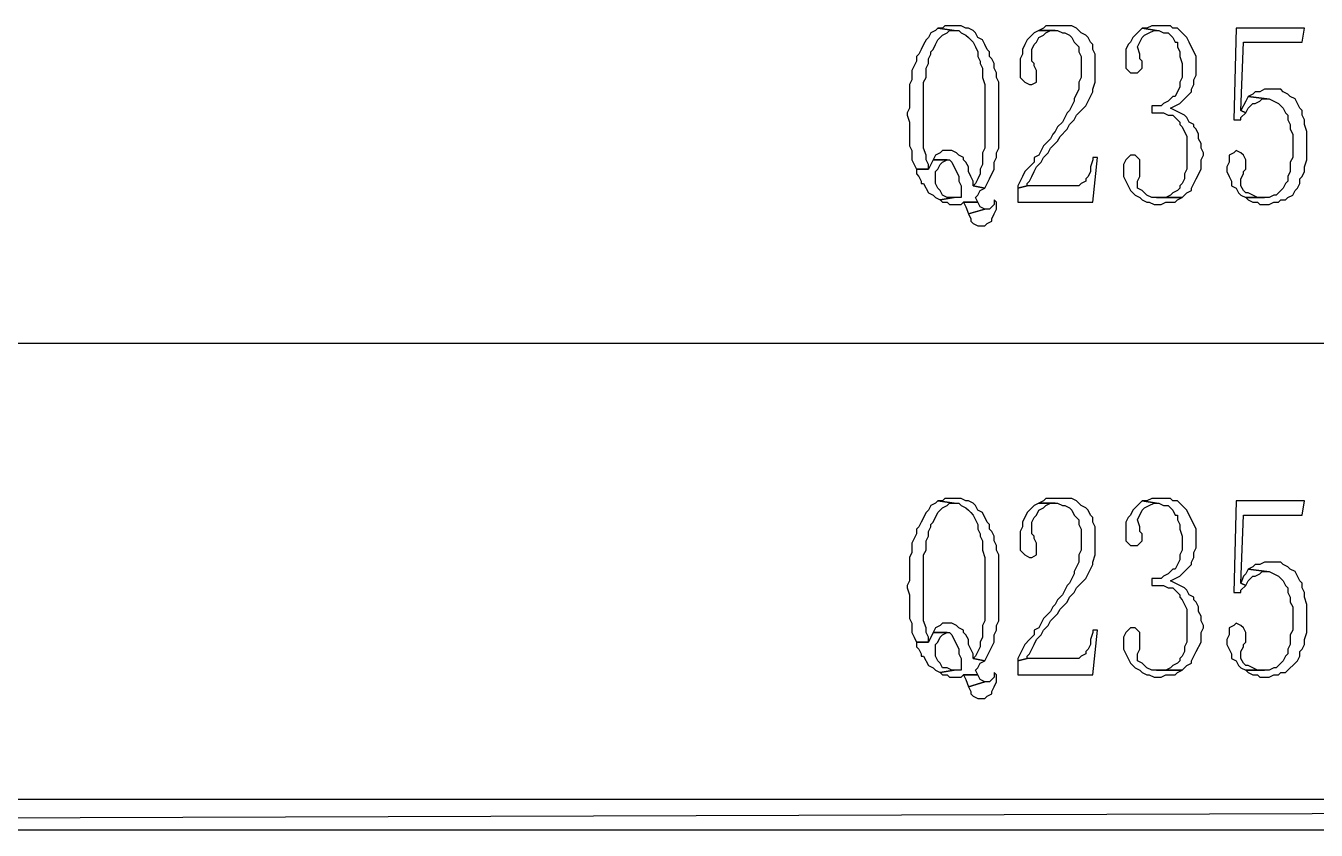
# Model space of a CAD drawing. Extents: x -15.4 to 0.8, y 0.3 to 11.8.
# Drawn here: x -9.4038 to -8.9463, y 6.7819 to 7.0669 of the extents above; entities that cross this region are included whole.
import ezdxf

# ---------------------------------------------------------------- set-up
doc = ezdxf.new("R2010")
doc.units = 0
doc.header["$MEASUREMENT"] = 0
doc.linetypes.add('AUSGEZOGEN', pattern=[0])
doc.layers.get('0').update_dxf_attribs({"linetype": 'AUSGEZOGEN'})

msp = doc.modelspace()

# ---------------------------------------------------------------- linework, layer by layer
for points in [[(-9.08045, 7.06606), (-9.08128, 7.06523), (-9.08128, 7.06523), (-9.08295, 7.0644), (-9.08295, 7.0644), (-9.08378, 7.06273), (-9.08378, 7.06273), (-9.08461, 7.0619), (-9.08461, 7.0619), (-9.08545, 7.06023), (-9.08545, 7.06023), (-9.08628, 7.05856), (-9.08628, 7.05856), (-9.08711, 7.0569), (-9.08711, 7.0569), (-9.08795, 7.05606), (-9.08795, 7.05606), (-9.08795, 7.0544), (-9.08795, 7.0544), (-9.08878, 7.05273), (-9.08878, 7.05273), (-9.08961, 7.05106), (-9.08961, 7.05106), (-9.08961, 7.04773), (-9.08961, 7.04773), (-9.09045, 7.04606), (-9.09045, 7.04606), (-9.09045, 7.03773), (-9.09045, 7.03773), (-9.09128, 7.03606), (-9.09128, 7.03606), (-9.09128, 7.03523), (-9.09128, 7.03523), (-9.09045, 7.03273), (-9.09045, 7.03273), (-9.09045, 7.0244), (-9.09045, 7.0244), (-9.08961, 7.02273), (-9.08961, 7.02273), (-9.08961, 7.0194), (-9.08961, 7.0194), (-9.08878, 7.01773), (-9.08878, 7.01773), (-9.08795, 7.01606), (-9.08795, 7.01606), (-9.08378, 7.01606), (-9.08378, 7.01606), (-9.08378, 7.01773), (-9.08378, 7.01773), (-9.08461, 7.0194), (-9.08461, 7.0194), (-9.08461, 7.02106), (-9.08461, 7.02106), (-9.08545, 7.02356), (-9.08545, 7.02356), (-9.08545, 7.0469), (-9.08545, 7.0469), (-9.08461, 7.04856), (-9.08461, 7.04856), (-9.08461, 7.0519), (-9.08461, 7.0519), (-9.08378, 7.05356), (-9.08378, 7.05356), (-9.08378, 7.05523), (-9.08378, 7.05523), (-9.08295, 7.0569), (-9.08295, 7.0569), (-9.08295, 7.05773), (-9.08295, 7.05773), (-9.08211, 7.05856), (-9.08211, 7.05856), (-9.08128, 7.06023), (-9.08128, 7.06023), (-9.08045, 7.0619), (-9.08045, 7.0619), (-9.07878, 7.06356), (-9.07878, 7.06356), (-9.07711, 7.0644), (-9.07711, 7.0644), (-9.07628, 7.06523), (-9.07628, 7.06523), (-9.07461, 7.06523), (-9.08045, 7.06606)], [(-9.07461, 7.0669), (-9.07795, 7.0669), (-9.07795, 7.0669), (-9.07878, 7.06606), (-9.07878, 7.06606), (-9.08045, 7.06606), (-9.08045, 7.06606), (-9.07461, 7.06523), (-9.07461, 7.06523), (-9.07295, 7.06523), (-9.07295, 7.06523), (-9.07211, 7.0644), (-9.07211, 7.0644), (-9.07045, 7.06356), (-9.07045, 7.06356), (-9.06961, 7.06273), (-9.06961, 7.06273), (-9.06878, 7.0619), (-9.06878, 7.0619), (-9.06795, 7.06106), (-9.06795, 7.06106), (-9.06711, 7.0594), (-9.06711, 7.0594), (-9.06628, 7.05773), (-9.06628, 7.05773), (-9.06628, 7.05606), (-9.06628, 7.05606), (-9.06545, 7.0544), (-9.06545, 7.0544), (-9.06545, 7.05356), (-9.06545, 7.05356), (-9.06461, 7.0519), (-9.06461, 7.0519), (-9.06461, 7.04856), (-9.06461, 7.04856), (-9.06378, 7.04606), (-9.06378, 7.04606), (-9.06378, 7.02356), (-9.06378, 7.02356), (-9.06461, 7.0219), (-9.06461, 7.0219), (-9.06461, 7.01773), (-9.06461, 7.01773), (-9.06545, 7.01606), (-9.06545, 7.01606), (-9.06545, 7.0144), (-9.06545, 7.0144), (-9.06628, 7.01273), (-9.06628, 7.01273), (-9.06711, 7.01106), (-9.06711, 7.01106), (-9.06795, 7.01023), (-9.06795, 7.01023), (-9.06378, 7.0094), (-9.06378, 7.0094), (-9.06295, 7.01106), (-9.06295, 7.01106), (-9.06211, 7.01273), (-9.06211, 7.01273), (-9.06045, 7.01606), (-9.06045, 7.01606), (-9.06045, 7.01856), (-9.06045, 7.01856), (-9.05961, 7.02023), (-9.05961, 7.02023), (-9.05961, 7.0219), (-9.05961, 7.0219), (-9.05878, 7.02356), (-9.05878, 7.02356), (-9.05878, 7.0469), (-9.05878, 7.0469), (-9.05961, 7.04856), (-9.05961, 7.04856), (-9.05961, 7.05023), (-9.05961, 7.05023), (-9.06045, 7.0519), (-9.06045, 7.0519), (-9.06045, 7.05356), (-9.06045, 7.05356), (-9.06128, 7.05523), (-9.06128, 7.05523), (-9.06211, 7.05606), (-9.06211, 7.05606), (-9.06211, 7.05773), (-9.06211, 7.05773), (-9.06295, 7.05856), (-9.06295, 7.05856), (-9.06378, 7.06023), (-9.06378, 7.06023), (-9.06461, 7.0619), (-9.06461, 7.0619), (-9.06628, 7.06273), (-9.06628, 7.06273), (-9.06711, 7.0644), (-9.06711, 7.0644), (-9.06795, 7.06523), (-9.06795, 7.06523), (-9.06961, 7.06606), (-9.06961, 7.06606), (-9.07045, 7.06606), (-9.07045, 7.06606), (-9.07211, 7.0669), (-9.07211, 7.0669), (-9.07295, 7.0669), (-9.07461, 7.0669)], [(-9.03795, 7.0669), (-9.04211, 7.0669), (-9.04211, 7.0669), (-9.04295, 7.06606), (-9.04295, 7.06606), (-9.04461, 7.06523), (-9.04461, 7.06523), (-9.03795, 7.06523), (-9.03795, 7.06523), (-9.03628, 7.0644), (-9.03628, 7.0644), (-9.03545, 7.0644), (-9.03545, 7.0644), (-9.03378, 7.06356), (-9.03378, 7.06356), (-9.03295, 7.06273), (-9.03295, 7.06273), (-9.03211, 7.06106), (-9.03211, 7.06106), (-9.03045, 7.0594), (-9.03045, 7.0594), (-9.03045, 7.05773), (-9.03045, 7.05773), (-9.02961, 7.05606), (-9.02961, 7.05606), (-9.02961, 7.04856), (-9.02961, 7.04856), (-9.03045, 7.0469), (-9.03045, 7.0469), (-9.03045, 7.0444), (-9.03045, 7.0444), (-9.03211, 7.04106), (-9.03211, 7.04106), (-9.03211, 7.04023), (-9.03211, 7.04023), (-9.03378, 7.0369), (-9.03378, 7.0369), (-9.03461, 7.03606), (-9.03461, 7.03606), (-9.03545, 7.0344), (-9.03545, 7.0344), (-9.03628, 7.03273), (-9.03628, 7.03273), (-9.03795, 7.03106), (-9.03795, 7.03106), (-9.03878, 7.0294), (-9.03878, 7.0294), (-9.03961, 7.02856), (-9.03961, 7.02856), (-9.04045, 7.0269), (-9.04045, 7.0269), (-9.04295, 7.0244), (-9.04295, 7.0244), (-9.04461, 7.02106), (-9.04461, 7.02106), (-9.04628, 7.02023), (-9.04628, 7.02023), (-9.04628, 7.01856), (-9.04628, 7.01856), (-9.04711, 7.01773), (-9.04711, 7.01773), (-9.04795, 7.0169), (-9.04795, 7.0169), (-9.04961, 7.01523), (-9.04961, 7.01523), (-9.05045, 7.01356), (-9.05045, 7.01356), (-9.05128, 7.0119), (-9.05128, 7.0119), (-9.05211, 7.01023), (-9.05211, 7.01023), (-9.05211, 7.0094), (-9.05211, 7.0094), (-9.04878, 7.01023), (-9.04878, 7.01023), (-9.04878, 7.01106), (-9.04878, 7.01106), (-9.04795, 7.0119), (-9.04795, 7.0119), (-9.04711, 7.01356), (-9.04711, 7.01356), (-9.04628, 7.01523), (-9.04628, 7.01523), (-9.04545, 7.0169), (-9.04545, 7.0169), (-9.04378, 7.01856), (-9.04378, 7.01856), (-9.04295, 7.02023), (-9.04295, 7.02023), (-9.04128, 7.0219), (-9.04128, 7.0219), (-9.04045, 7.02356), (-9.04045, 7.02356), (-9.03795, 7.02606), (-9.03795, 7.02606), (-9.03711, 7.02773), (-9.03711, 7.02773), (-9.03461, 7.03023), (-9.03461, 7.03023), (-9.03378, 7.0319), (-9.03378, 7.0319), (-9.03211, 7.03356), (-9.03211, 7.03356), (-9.03128, 7.03523), (-9.03128, 7.03523), (-9.02795, 7.03856), (-9.02795, 7.03856), (-9.02711, 7.04023), (-9.02711, 7.04023), (-9.02628, 7.0419), (-9.02628, 7.0419), (-9.02545, 7.04356), (-9.02545, 7.04356), (-9.02545, 7.0444), (-9.02545, 7.0444), (-9.02461, 7.0469), (-9.02461, 7.0469), (-9.02461, 7.0569), (-9.02461, 7.0569), (-9.02545, 7.05856), (-9.02545, 7.05856), (-9.02545, 7.06023), (-9.02545, 7.06023), (-9.02628, 7.06106), (-9.02628, 7.06106), (-9.02711, 7.06273), (-9.02711, 7.06273), (-9.02795, 7.06356), (-9.02795, 7.06356), (-9.02961, 7.0644), (-9.02961, 7.0644), (-9.03128, 7.06606), (-9.03128, 7.06606), (-9.03295, 7.0669), (-9.03295, 7.0669), (-9.03628, 7.0669), (-9.03795, 7.0669)], [(-9.04461, 7.06523), (-9.04628, 7.0644), (-9.04628, 7.0644), (-9.04711, 7.06356), (-9.04711, 7.06356), (-9.04795, 7.06273), (-9.04795, 7.06273), (-9.04878, 7.0619), (-9.04878, 7.0619), (-9.04961, 7.06023), (-9.04961, 7.06023), (-9.05045, 7.05856), (-9.05045, 7.05856), (-9.05045, 7.0569), (-9.05045, 7.0569), (-9.05128, 7.05523), (-9.05128, 7.05523), (-9.05128, 7.04856), (-9.05128, 7.04856), (-9.04961, 7.0469), (-9.04961, 7.0469), (-9.04795, 7.04606), (-9.04795, 7.04606), (-9.04711, 7.04606), (-9.04711, 7.04606), (-9.04545, 7.0469), (-9.04545, 7.0469), (-9.04545, 7.05106), (-9.04545, 7.05106), (-9.04628, 7.05273), (-9.04628, 7.05273), (-9.04628, 7.05356), (-9.04628, 7.05356), (-9.04711, 7.0544), (-9.04711, 7.0544), (-9.04711, 7.05856), (-9.04711, 7.05856), (-9.04628, 7.06023), (-9.04628, 7.06023), (-9.04545, 7.06106), (-9.04545, 7.06106), (-9.04461, 7.06273), (-9.04461, 7.06273), (-9.04295, 7.06356), (-9.04295, 7.06356), (-9.04211, 7.0644), (-9.04211, 7.0644), (-9.04045, 7.06523), (-9.04045, 7.06523), (-9.03878, 7.06523), (-9.04461, 7.06523)], [(-9.00795, 7.06606), (-9.01128, 7.06273), (-9.01128, 7.06273), (-9.01211, 7.06106), (-9.01211, 7.06106), (-9.01295, 7.06023), (-9.01295, 7.06023), (-9.01378, 7.05856), (-9.01378, 7.05856), (-9.01378, 7.0519), (-9.01378, 7.0519), (-9.01211, 7.05023), (-9.01211, 7.05023), (-9.00961, 7.05023), (-9.00961, 7.05023), (-9.00795, 7.0519), (-9.00795, 7.0519), (-9.00795, 7.0544), (-9.00795, 7.0544), (-9.00878, 7.05523), (-9.00878, 7.05523), (-9.00878, 7.0569), (-9.00878, 7.0569), (-9.00961, 7.0594), (-9.00961, 7.0594), (-9.00878, 7.06106), (-9.00878, 7.06106), (-9.00795, 7.06273), (-9.00795, 7.06273), (-9.00711, 7.06356), (-9.00711, 7.06356), (-9.00545, 7.0644), (-9.00545, 7.0644), (-9.00378, 7.06523), (-9.00378, 7.06523), (-9.00295, 7.06523), (-9.00795, 7.06606)], [(-9.00128, 7.0669), (-9.00461, 7.0669), (-9.00461, 7.0669), (-9.00628, 7.06606), (-9.00628, 7.06606), (-9.00795, 7.06606), (-9.00795, 7.06606), (-9.00295, 7.06523), (-9.00295, 7.06523), (-9.00211, 7.06523), (-9.00211, 7.06523), (-9.00045, 7.0644), (-9.00045, 7.0644), (-8.99878, 7.0644), (-8.99878, 7.0644), (-8.99711, 7.06273), (-8.99711, 7.06273), (-8.99628, 7.06106), (-8.99628, 7.06106), (-8.99545, 7.06106), (-8.99545, 7.06106), (-8.99545, 7.0594), (-8.99545, 7.0594), (-8.99461, 7.05773), (-8.99461, 7.05773), (-8.99461, 7.05606), (-8.99461, 7.05606), (-8.99378, 7.05356), (-8.99378, 7.05356), (-8.99378, 7.04856), (-8.99378, 7.04856), (-8.99461, 7.0469), (-8.99461, 7.0469), (-8.99461, 7.04523), (-8.99461, 7.04523), (-8.99628, 7.0419), (-8.99628, 7.0419), (-8.99711, 7.0419), (-8.99711, 7.0419), (-8.99795, 7.04106), (-8.99795, 7.04106), (-8.99878, 7.04023), (-8.99878, 7.04023), (-9.00045, 7.0394), (-9.00045, 7.0394), (-9.00128, 7.03856), (-9.00128, 7.03856), (-9.00461, 7.03856), (-9.00461, 7.03856), (-9.00461, 7.03606), (-9.00461, 7.03606), (-9.00045, 7.03606), (-9.00045, 7.03606), (-8.99878, 7.03523), (-8.99878, 7.03523), (-8.99711, 7.03523), (-8.99711, 7.03523), (-8.99545, 7.03356), (-8.99545, 7.03356), (-8.99461, 7.03273), (-8.99461, 7.03273), (-8.99461, 7.0319), (-8.99461, 7.0319), (-8.99378, 7.03106), (-8.99378, 7.03106), (-8.99211, 7.02773), (-8.99211, 7.02773), (-8.99211, 7.01606), (-8.99211, 7.01606), (-8.99295, 7.0144), (-8.99295, 7.0144), (-8.99295, 7.01273), (-8.99295, 7.01273), (-8.99378, 7.01106), (-8.99378, 7.01106), (-8.99461, 7.01023), (-8.99461, 7.01023), (-8.99461, 7.0094), (-8.99461, 7.0094), (-8.99545, 7.00856), (-8.99545, 7.00856), (-8.99711, 7.00773), (-8.99711, 7.00773), (-8.99795, 7.0069), (-8.99795, 7.0069), (-8.99961, 7.00606), (-8.99961, 7.00606), (-9.00295, 7.00606), (-9.00295, 7.00606), (-8.99378, 7.00606), (-8.99378, 7.00606), (-8.99211, 7.00773), (-8.99211, 7.00773), (-8.99045, 7.00856), (-8.99045, 7.00856), (-8.99045, 7.0094), (-8.99045, 7.0094), (-8.98961, 7.01106), (-8.98961, 7.01106), (-8.98878, 7.01273), (-8.98878, 7.01273), (-8.98711, 7.01606), (-8.98711, 7.01606), (-8.98711, 7.0194), (-8.98711, 7.0194), (-8.98628, 7.02106), (-8.98628, 7.02106), (-8.98628, 7.0219), (-8.98628, 7.0219), (-8.98711, 7.02356), (-8.98711, 7.02356), (-8.98711, 7.02523), (-8.98711, 7.02523), (-8.98795, 7.0269), (-8.98795, 7.0269), (-8.98795, 7.02856), (-8.98795, 7.02856), (-8.98878, 7.03023), (-8.98878, 7.03023), (-8.98961, 7.03106), (-8.98961, 7.03106), (-8.98961, 7.0319), (-8.98961, 7.0319), (-8.99128, 7.03273), (-8.99128, 7.03273), (-8.99211, 7.0344), (-8.99211, 7.0344), (-8.99295, 7.03523), (-8.99295, 7.03523), (-8.99795, 7.03773), (-8.99795, 7.03773), (-8.99461, 7.0394), (-8.99461, 7.0394), (-8.99378, 7.04023), (-8.99378, 7.04023), (-8.99295, 7.04106), (-8.99295, 7.04106), (-8.99045, 7.04356), (-8.99045, 7.04356), (-8.99045, 7.0444), (-8.99045, 7.0444), (-8.98961, 7.04606), (-8.98961, 7.04606), (-8.98961, 7.04773), (-8.98961, 7.04773), (-8.98878, 7.0494), (-8.98878, 7.0494), (-8.98878, 7.05606), (-8.98878, 7.05606), (-8.99128, 7.06106), (-8.99128, 7.06106), (-8.99211, 7.06273), (-8.99211, 7.06273), (-8.99545, 7.06606), (-8.99545, 7.06606), (-8.99711, 7.06606), (-8.99711, 7.06606), (-8.99795, 7.0669), (-8.99795, 7.0669), (-8.99961, 7.0669), (-9.00128, 7.0669)], [(-8.95045, 7.06606), (-8.97461, 7.06606), (-8.97461, 7.06606), (-8.97545, 7.03356), (-8.97545, 7.03356), (-8.97295, 7.03356), (-8.97295, 7.03356), (-8.97295, 7.0344), (-8.97295, 7.0344), (-8.97128, 7.03606), (-8.97128, 7.03606), (-8.97295, 7.0369), (-8.97295, 7.0369), (-8.97211, 7.06106), (-8.97211, 7.06106), (-8.95128, 7.06106), (-8.95045, 7.06606)], [(-8.97045, 7.0419), (-8.97128, 7.04023), (-8.97128, 7.04023), (-8.97295, 7.0369), (-8.97295, 7.0369), (-8.97128, 7.03606), (-8.97128, 7.03606), (-8.97045, 7.03773), (-8.97045, 7.03773), (-8.96878, 7.0394), (-8.96878, 7.0394), (-8.96795, 7.0394), (-8.96795, 7.0394), (-8.96628, 7.04023), (-8.96628, 7.04023), (-8.96545, 7.04106), (-8.96545, 7.04106), (-8.96378, 7.04106), (-8.97045, 7.0419)], [(-8.96211, 7.0444), (-8.96461, 7.0444), (-8.96461, 7.0444), (-8.96628, 7.04356), (-8.96628, 7.04356), (-8.96795, 7.04356), (-8.96795, 7.04356), (-8.96878, 7.04273), (-8.96878, 7.04273), (-8.97045, 7.0419), (-8.97045, 7.0419), (-8.96378, 7.04106), (-8.96378, 7.04106), (-8.96295, 7.04106), (-8.96295, 7.04106), (-8.96128, 7.04023), (-8.96128, 7.04023), (-8.95961, 7.0394), (-8.95961, 7.0394), (-8.95795, 7.03773), (-8.95795, 7.03773), (-8.95711, 7.03606), (-8.95711, 7.03606), (-8.95628, 7.03523), (-8.95628, 7.03523), (-8.95628, 7.03356), (-8.95628, 7.03356), (-8.95545, 7.0319), (-8.95545, 7.0319), (-8.95545, 7.03023), (-8.95545, 7.03023), (-8.95461, 7.02856), (-8.95461, 7.02856), (-8.95461, 7.02023), (-8.95461, 7.02023), (-8.95545, 7.01856), (-8.95545, 7.01856), (-8.95545, 7.01523), (-8.95545, 7.01523), (-8.95628, 7.01356), (-8.95628, 7.01356), (-8.95628, 7.0119), (-8.95628, 7.0119), (-8.95711, 7.01106), (-8.95711, 7.01106), (-8.95795, 7.0094), (-8.95795, 7.0094), (-8.96045, 7.0069), (-8.96045, 7.0069), (-8.96128, 7.0069), (-8.96128, 7.0069), (-8.96295, 7.00606), (-8.96295, 7.00606), (-8.97128, 7.00606), (-8.97128, 7.00606), (-8.97045, 7.00523), (-8.97045, 7.00523), (-8.96878, 7.0044), (-8.96878, 7.0044), (-8.96711, 7.0044), (-8.96711, 7.0044), (-8.96628, 7.00356), (-8.96628, 7.00356), (-8.96295, 7.00356), (-8.96295, 7.00356), (-8.96128, 7.0044), (-8.96128, 7.0044), (-8.95961, 7.0044), (-8.95961, 7.0044), (-8.95878, 7.00523), (-8.95878, 7.00523), (-8.95711, 7.00523), (-8.95711, 7.00523), (-8.95628, 7.00606), (-8.95628, 7.00606), (-8.95461, 7.0069), (-8.95461, 7.0069), (-8.95378, 7.00856), (-8.95378, 7.00856), (-8.95295, 7.0094), (-8.95295, 7.0094), (-8.95211, 7.01106), (-8.95211, 7.01106), (-8.95211, 7.01273), (-8.95211, 7.01273), (-8.95128, 7.01356), (-8.95128, 7.01356), (-8.95045, 7.01523), (-8.95045, 7.01523), (-8.95045, 7.0169), (-8.95045, 7.0169), (-8.94961, 7.0194), (-8.94961, 7.0194), (-8.94961, 7.0294), (-8.94961, 7.0294), (-8.95045, 7.0319), (-8.95045, 7.0319), (-8.95045, 7.03356), (-8.95045, 7.03356), (-8.95128, 7.03523), (-8.95128, 7.03523), (-8.95128, 7.0369), (-8.95128, 7.0369), (-8.95211, 7.03773), (-8.95211, 7.03773), (-8.95295, 7.0394), (-8.95295, 7.0394), (-8.95378, 7.04106), (-8.95378, 7.04106), (-8.95545, 7.0419), (-8.95545, 7.0419), (-8.95628, 7.04273), (-8.95628, 7.04273), (-8.95795, 7.04356), (-8.95795, 7.04356), (-8.95878, 7.0444), (-8.95878, 7.0444), (-8.96045, 7.0444), (-8.96211, 7.0444)], [(-9.07628, 7.02273), (-9.07878, 7.02273), (-9.07878, 7.02273), (-9.07961, 7.0219), (-9.07961, 7.0219), (-9.08128, 7.02106), (-9.08128, 7.02106), (-9.08211, 7.0194), (-9.08211, 7.0194), (-9.07628, 7.0194), (-9.07628, 7.0194), (-9.07545, 7.01856), (-9.07545, 7.01856), (-9.07295, 7.01356), (-9.07295, 7.01356), (-9.07295, 7.0119), (-9.07295, 7.0119), (-9.07211, 7.01023), (-9.07211, 7.01023), (-9.07211, 7.00606), (-9.07211, 7.00606), (-9.07461, 7.00606), (-9.07461, 7.00606), (-9.07961, 7.00523), (-9.07961, 7.00523), (-9.07878, 7.0044), (-9.07878, 7.0044), (-9.07711, 7.0044), (-9.07711, 7.0044), (-9.07628, 7.00356), (-9.07628, 7.00356), (-9.07211, 7.00356), (-9.07211, 7.00356), (-9.07128, 7.0044), (-9.07128, 7.0044), (-9.06628, 7.0044), (-9.06628, 7.0044), (-9.06711, 7.00606), (-9.06711, 7.00606), (-9.06628, 7.0069), (-9.06628, 7.0069), (-9.06545, 7.00856), (-9.06545, 7.00856), (-9.06378, 7.0094), (-9.06378, 7.0094), (-9.06795, 7.01023), (-9.06795, 7.01023), (-9.06795, 7.0119), (-9.06795, 7.0119), (-9.06878, 7.01356), (-9.06878, 7.01356), (-9.06961, 7.01523), (-9.06961, 7.01523), (-9.06961, 7.0169), (-9.06961, 7.0169), (-9.07045, 7.01856), (-9.07045, 7.01856), (-9.07128, 7.0194), (-9.07128, 7.0194), (-9.07128, 7.02023), (-9.07128, 7.02023), (-9.07295, 7.02106), (-9.07295, 7.02106), (-9.07378, 7.0219), (-9.07378, 7.0219), (-9.07545, 7.02273), (-9.07628, 7.02273)], [(-8.97461, 7.02273), (-8.97545, 7.0219), (-8.97545, 7.0219), (-8.97711, 7.02106), (-8.97711, 7.02106), (-8.97711, 7.01856), (-8.97711, 7.01856), (-8.97795, 7.0169), (-8.97795, 7.0169), (-8.97795, 7.01523), (-8.97795, 7.01523), (-8.97711, 7.01356), (-8.97711, 7.01356), (-8.97628, 7.0119), (-8.97628, 7.0119), (-8.97628, 7.01023), (-8.97628, 7.01023), (-8.97461, 7.0094), (-8.97461, 7.0094), (-8.97378, 7.00773), (-8.97378, 7.00773), (-8.97295, 7.0069), (-8.97295, 7.0069), (-8.97128, 7.00606), (-8.97128, 7.00606), (-8.96461, 7.00606), (-8.96461, 7.00606), (-8.96711, 7.00606), (-8.96711, 7.00606), (-8.97045, 7.00773), (-8.97045, 7.00773), (-8.97128, 7.00773), (-8.97128, 7.00773), (-8.97211, 7.00856), (-8.97211, 7.00856), (-8.97295, 7.01023), (-8.97295, 7.01023), (-8.97295, 7.01273), (-8.97295, 7.01273), (-8.97211, 7.0144), (-8.97211, 7.0144), (-8.97211, 7.01523), (-8.97211, 7.01523), (-8.97128, 7.01606), (-8.97128, 7.01606), (-8.97128, 7.0194), (-8.97128, 7.0194), (-8.97211, 7.02106), (-8.97211, 7.02106), (-8.97295, 7.0219), (-8.97461, 7.02273)], [(-9.08211, 7.0194), (-9.08378, 7.01606), (-9.08378, 7.01606), (-9.08795, 7.01606), (-9.08795, 7.01606), (-9.08795, 7.0144), (-9.08795, 7.0144), (-9.08711, 7.01356), (-9.08711, 7.01356), (-9.08628, 7.0119), (-9.08628, 7.0119), (-9.08628, 7.01106), (-9.08628, 7.01106), (-9.08545, 7.01106), (-9.08545, 7.01106), (-9.08378, 7.00773), (-9.08378, 7.00773), (-9.08211, 7.0069), (-9.08211, 7.0069), (-9.08128, 7.00606), (-9.08128, 7.00606), (-9.07961, 7.00523), (-9.07961, 7.00523), (-9.07461, 7.00606), (-9.07461, 7.00606), (-9.07711, 7.00606), (-9.07711, 7.00606), (-9.07878, 7.0069), (-9.07878, 7.0069), (-9.07961, 7.00856), (-9.07961, 7.00856), (-9.08045, 7.0094), (-9.08045, 7.0094), (-9.08128, 7.01106), (-9.08128, 7.01106), (-9.08128, 7.01523), (-9.08128, 7.01523), (-9.08045, 7.01606), (-9.08045, 7.01606), (-9.07961, 7.01773), (-9.07961, 7.01773), (-9.07878, 7.01856), (-9.07878, 7.01856), (-9.07711, 7.0194), (-9.08211, 7.0194)], [(-9.02378, 7.02023), (-9.02545, 7.02023), (-9.02545, 7.02023), (-9.02545, 7.0194), (-9.02545, 7.0194), (-9.02628, 7.0169), (-9.02628, 7.0169), (-9.02628, 7.01523), (-9.02628, 7.01523), (-9.02711, 7.01356), (-9.02711, 7.01356), (-9.02795, 7.01273), (-9.02795, 7.01273), (-9.02795, 7.0119), (-9.02795, 7.0119), (-9.02961, 7.01106), (-9.02961, 7.01106), (-9.03045, 7.01023), (-9.03045, 7.01023), (-9.04878, 7.01023), (-9.04878, 7.01023), (-9.05211, 7.0094), (-9.05211, 7.0094), (-9.05211, 7.0044), (-9.05211, 7.0044), (-9.02545, 7.0044), (-9.02378, 7.02023)], [(-9.01128, 7.02106), (-9.01211, 7.02106), (-9.01211, 7.02106), (-9.01378, 7.0194), (-9.01378, 7.0194), (-9.01461, 7.01773), (-9.01461, 7.01773), (-9.01461, 7.01356), (-9.01461, 7.01356), (-9.01378, 7.0119), (-9.01378, 7.0119), (-9.01211, 7.00856), (-9.01211, 7.00856), (-9.01045, 7.0069), (-9.01045, 7.0069), (-9.00878, 7.00606), (-9.00878, 7.00606), (-9.00795, 7.00523), (-9.00795, 7.00523), (-9.00628, 7.0044), (-9.00628, 7.0044), (-9.00545, 7.0044), (-9.00545, 7.0044), (-9.00378, 7.00356), (-9.00378, 7.00356), (-9.00128, 7.00356), (-9.00128, 7.00356), (-8.99961, 7.0044), (-8.99961, 7.0044), (-8.99628, 7.0044), (-8.99628, 7.0044), (-8.99545, 7.00523), (-8.99545, 7.00523), (-8.99378, 7.00606), (-8.99378, 7.00606), (-9.00461, 7.00606), (-9.00461, 7.00606), (-9.00628, 7.0069), (-9.00628, 7.0069), (-9.00711, 7.00773), (-9.00711, 7.00773), (-9.00795, 7.00856), (-9.00795, 7.00856), (-9.00961, 7.0094), (-9.00961, 7.0094), (-9.00961, 7.0119), (-9.00961, 7.0119), (-9.00878, 7.01356), (-9.00878, 7.01356), (-9.00878, 7.0194), (-9.00878, 7.0194), (-9.01045, 7.02106), (-9.01128, 7.02106)], [(-9.06628, 7.0044), (-9.07128, 7.0044), (-9.07128, 7.0044), (-9.07045, 7.00273), (-9.07045, 7.00273), (-9.06961, 7.00023), (-9.06961, 7.00023), (-9.06378, 7.0019), (-9.06378, 7.0019), (-9.06545, 7.00273), (-9.06628, 7.0044)], [(-9.06045, 7.00523), (-9.06045, 7.00356), (-9.06045, 7.00356), (-9.06211, 7.0019), (-9.06211, 7.0019), (-9.06378, 7.0019), (-9.06378, 7.0019), (-9.06961, 7.00023), (-9.06961, 7.00023), (-9.06878, 6.99856), (-9.06878, 6.99856), (-9.06878, 6.99773), (-9.06878, 6.99773), (-9.06795, 6.9969), (-9.06795, 6.9969), (-9.06628, 6.99606), (-9.06628, 6.99606), (-9.06378, 6.99606), (-9.06378, 6.99606), (-9.06295, 6.9969), (-9.06295, 6.9969), (-9.06128, 6.99773), (-9.06128, 6.99773), (-9.06128, 6.99856), (-9.06128, 6.99856), (-9.06045, 7.00023), (-9.06045, 7.00023), (-9.05961, 7.0019), (-9.05961, 7.0019), (-9.05961, 7.0044), (-9.06045, 7.00523)], [(-10.76795, 6.9544), (-7.41878, 6.9544)], [(-9.07461, 6.8994), (-9.07795, 6.8994), (-9.07795, 6.8994), (-9.07878, 6.89856), (-9.07878, 6.89856), (-9.08045, 6.89856), (-9.08045, 6.89856), (-9.07461, 6.89773), (-9.07461, 6.89773), (-9.07295, 6.89773), (-9.07295, 6.89773), (-9.07211, 6.8969), (-9.07211, 6.8969), (-9.07045, 6.89606), (-9.07045, 6.89606), (-9.06961, 6.89523), (-9.06961, 6.89523), (-9.06878, 6.8944), (-9.06878, 6.8944), (-9.06795, 6.89356), (-9.06795, 6.89356), (-9.06711, 6.8919), (-9.06711, 6.8919), (-9.06628, 6.89023), (-9.06628, 6.89023), (-9.06628, 6.88856), (-9.06628, 6.88856), (-9.06545, 6.8869), (-9.06545, 6.8869), (-9.06545, 6.88606), (-9.06545, 6.88606), (-9.06461, 6.8844), (-9.06461, 6.8844), (-9.06461, 6.88106), (-9.06461, 6.88106), (-9.06378, 6.87856), (-9.06378, 6.87856), (-9.06378, 6.85606), (-9.06378, 6.85606), (-9.06461, 6.8544), (-9.06461, 6.8544), (-9.06461, 6.85023), (-9.06461, 6.85023), (-9.06545, 6.84856), (-9.06545, 6.84856), (-9.06545, 6.8469), (-9.06545, 6.8469), (-9.06628, 6.84523), (-9.06628, 6.84523), (-9.06711, 6.84356), (-9.06711, 6.84356), (-9.06795, 6.84273), (-9.06795, 6.84273), (-9.06378, 6.8419), (-9.06378, 6.8419), (-9.06295, 6.84356), (-9.06295, 6.84356), (-9.06211, 6.84523), (-9.06211, 6.84523), (-9.06045, 6.84856), (-9.06045, 6.84856), (-9.06045, 6.85106), (-9.06045, 6.85106), (-9.05961, 6.85273), (-9.05961, 6.85273), (-9.05961, 6.8544), (-9.05961, 6.8544), (-9.05878, 6.85606), (-9.05878, 6.85606), (-9.05878, 6.8794), (-9.05878, 6.8794), (-9.05961, 6.88106), (-9.05961, 6.88106), (-9.05961, 6.88273), (-9.05961, 6.88273), (-9.06045, 6.8844), (-9.06045, 6.8844), (-9.06045, 6.88606), (-9.06045, 6.88606), (-9.06128, 6.88773), (-9.06128, 6.88773), (-9.06211, 6.88856), (-9.06211, 6.88856), (-9.06211, 6.89023), (-9.06211, 6.89023), (-9.06295, 6.89106), (-9.06295, 6.89106), (-9.06461, 6.8944), (-9.06461, 6.8944), (-9.06628, 6.89523), (-9.06628, 6.89523), (-9.06711, 6.8969), (-9.06711, 6.8969), (-9.06795, 6.89773), (-9.06795, 6.89773), (-9.06961, 6.89856), (-9.06961, 6.89856), (-9.07045, 6.89856), (-9.07045, 6.89856), (-9.07211, 6.8994), (-9.07211, 6.8994), (-9.07295, 6.8994), (-9.07461, 6.8994)], [(-9.03795, 6.8994), (-9.04211, 6.8994), (-9.04211, 6.8994), (-9.04295, 6.89856), (-9.04295, 6.89856), (-9.04461, 6.89773), (-9.04461, 6.89773), (-9.03795, 6.89773), (-9.03795, 6.89773), (-9.03628, 6.8969), (-9.03628, 6.8969), (-9.03545, 6.8969), (-9.03545, 6.8969), (-9.03378, 6.89606), (-9.03378, 6.89606), (-9.03295, 6.89523), (-9.03295, 6.89523), (-9.03211, 6.89356), (-9.03211, 6.89356), (-9.03045, 6.8919), (-9.03045, 6.8919), (-9.03045, 6.89023), (-9.03045, 6.89023), (-9.02961, 6.88856), (-9.02961, 6.88856), (-9.02961, 6.88106), (-9.02961, 6.88106), (-9.03045, 6.8794), (-9.03045, 6.8794), (-9.03045, 6.8769), (-9.03045, 6.8769), (-9.03128, 6.87523), (-9.03128, 6.87523), (-9.03211, 6.87356), (-9.03211, 6.87356), (-9.03211, 6.87273), (-9.03211, 6.87273), (-9.03378, 6.8694), (-9.03378, 6.8694), (-9.03461, 6.86856), (-9.03461, 6.86856), (-9.03545, 6.8669), (-9.03545, 6.8669), (-9.03628, 6.86523), (-9.03628, 6.86523), (-9.03795, 6.86356), (-9.03795, 6.86356), (-9.03878, 6.8619), (-9.03878, 6.8619), (-9.03961, 6.86106), (-9.03961, 6.86106), (-9.04045, 6.8594), (-9.04045, 6.8594), (-9.04295, 6.8569), (-9.04295, 6.8569), (-9.04378, 6.85523), (-9.04378, 6.85523), (-9.04461, 6.85356), (-9.04461, 6.85356), (-9.04628, 6.85273), (-9.04628, 6.85273), (-9.04628, 6.85106), (-9.04628, 6.85106), (-9.04711, 6.85023), (-9.04711, 6.85023), (-9.04795, 6.8494), (-9.04795, 6.8494), (-9.04961, 6.84773), (-9.04961, 6.84773), (-9.05045, 6.84606), (-9.05045, 6.84606), (-9.05128, 6.8444), (-9.05128, 6.8444), (-9.05211, 6.84273), (-9.05211, 6.84273), (-9.05211, 6.8419), (-9.05211, 6.8419), (-9.04878, 6.84273), (-9.04878, 6.84273), (-9.04878, 6.84356), (-9.04878, 6.84356), (-9.04795, 6.8444), (-9.04795, 6.8444), (-9.04711, 6.84606), (-9.04711, 6.84606), (-9.04628, 6.84773), (-9.04628, 6.84773), (-9.04545, 6.8494), (-9.04545, 6.8494), (-9.04378, 6.85106), (-9.04378, 6.85106), (-9.04295, 6.85273), (-9.04295, 6.85273), (-9.04211, 6.85356), (-9.04211, 6.85356), (-9.04128, 6.8544), (-9.04128, 6.8544), (-9.04045, 6.85606), (-9.04045, 6.85606), (-9.03795, 6.85856), (-9.03795, 6.85856), (-9.03711, 6.86023), (-9.03711, 6.86023), (-9.03461, 6.86273), (-9.03461, 6.86273), (-9.03378, 6.8644), (-9.03378, 6.8644), (-9.03211, 6.86606), (-9.03211, 6.86606), (-9.03128, 6.86773), (-9.03128, 6.86773), (-9.02795, 6.87106), (-9.02795, 6.87106), (-9.02711, 6.87273), (-9.02711, 6.87273), (-9.02628, 6.8744), (-9.02628, 6.8744), (-9.02545, 6.87606), (-9.02545, 6.87606), (-9.02545, 6.8769), (-9.02545, 6.8769), (-9.02461, 6.8794), (-9.02461, 6.8794), (-9.02461, 6.8894), (-9.02461, 6.8894), (-9.02545, 6.89106), (-9.02545, 6.89106), (-9.02545, 6.89273), (-9.02545, 6.89273), (-9.02628, 6.89356), (-9.02628, 6.89356), (-9.02711, 6.89523), (-9.02711, 6.89523), (-9.02795, 6.89606), (-9.02795, 6.89606), (-9.02961, 6.8969), (-9.02961, 6.8969), (-9.03128, 6.89856), (-9.03128, 6.89856), (-9.03295, 6.8994), (-9.03295, 6.8994), (-9.03628, 6.8994), (-9.03795, 6.8994)], [(-9.00128, 6.8994), (-9.00461, 6.8994), (-9.00461, 6.8994), (-9.00628, 6.89856), (-9.00628, 6.89856), (-9.00795, 6.89856), (-9.00795, 6.89856), (-9.00295, 6.89773), (-9.00295, 6.89773), (-9.00211, 6.89773), (-9.00211, 6.89773), (-9.00045, 6.8969), (-9.00045, 6.8969), (-8.99878, 6.8969), (-8.99878, 6.8969), (-8.99795, 6.89606), (-8.99795, 6.89606), (-8.99711, 6.89523), (-8.99711, 6.89523), (-8.99628, 6.89356), (-8.99628, 6.89356), (-8.99545, 6.89356), (-8.99545, 6.89356), (-8.99545, 6.8919), (-8.99545, 6.8919), (-8.99461, 6.89023), (-8.99461, 6.89023), (-8.99461, 6.88856), (-8.99461, 6.88856), (-8.99378, 6.88606), (-8.99378, 6.88606), (-8.99378, 6.88106), (-8.99378, 6.88106), (-8.99461, 6.8794), (-8.99461, 6.8794), (-8.99461, 6.87773), (-8.99461, 6.87773), (-8.99545, 6.87606), (-8.99545, 6.87606), (-8.99628, 6.8744), (-8.99628, 6.8744), (-8.99711, 6.8744), (-8.99711, 6.8744), (-8.99878, 6.87273), (-8.99878, 6.87273), (-9.00045, 6.8719), (-9.00045, 6.8719), (-9.00128, 6.87106), (-9.00128, 6.87106), (-9.00461, 6.87106), (-9.00461, 6.87106), (-9.00461, 6.86856), (-9.00461, 6.86856), (-9.00045, 6.86856), (-9.00045, 6.86856), (-8.99878, 6.86773), (-8.99878, 6.86773), (-8.99711, 6.86773), (-8.99711, 6.86773), (-8.99545, 6.86606), (-8.99545, 6.86606), (-8.99461, 6.86523), (-8.99461, 6.86523), (-8.99461, 6.8644), (-8.99461, 6.8644), (-8.99378, 6.86356), (-8.99378, 6.86356), (-8.99211, 6.86023), (-8.99211, 6.86023), (-8.99211, 6.84856), (-8.99211, 6.84856), (-8.99295, 6.8469), (-8.99295, 6.8469), (-8.99295, 6.84523), (-8.99295, 6.84523), (-8.99378, 6.84356), (-8.99378, 6.84356), (-8.99461, 6.84273), (-8.99461, 6.84273), (-8.99461, 6.8419), (-8.99461, 6.8419), (-8.99545, 6.84106), (-8.99545, 6.84106), (-8.99711, 6.84023), (-8.99711, 6.84023), (-8.99795, 6.8394), (-8.99795, 6.8394), (-8.99961, 6.83856), (-8.99961, 6.83856), (-9.00295, 6.83856), (-9.00295, 6.83856), (-8.99378, 6.83856), (-8.99378, 6.83856), (-8.99211, 6.84023), (-8.99211, 6.84023), (-8.99045, 6.84106), (-8.99045, 6.84106), (-8.99045, 6.8419), (-8.99045, 6.8419), (-8.98961, 6.84356), (-8.98961, 6.84356), (-8.98878, 6.84523), (-8.98878, 6.84523), (-8.98711, 6.84856), (-8.98711, 6.84856), (-8.98711, 6.8519), (-8.98711, 6.8519), (-8.98628, 6.85356), (-8.98628, 6.85356), (-8.98628, 6.8544), (-8.98628, 6.8544), (-8.98711, 6.85606), (-8.98711, 6.85606), (-8.98711, 6.85773), (-8.98711, 6.85773), (-8.98795, 6.8594), (-8.98795, 6.8594), (-8.98795, 6.86106), (-8.98795, 6.86106), (-8.98878, 6.86273), (-8.98878, 6.86273), (-8.98961, 6.86356), (-8.98961, 6.86356), (-8.98961, 6.8644), (-8.98961, 6.8644), (-8.99128, 6.86523), (-8.99128, 6.86523), (-8.99211, 6.8669), (-8.99211, 6.8669), (-8.99295, 6.86773), (-8.99295, 6.86773), (-8.99795, 6.87023), (-8.99795, 6.87023), (-8.99461, 6.8719), (-8.99461, 6.8719), (-8.99295, 6.87356), (-8.99295, 6.87356), (-8.99128, 6.87523), (-8.99128, 6.87523), (-8.99045, 6.87606), (-8.99045, 6.87606), (-8.99045, 6.8769), (-8.99045, 6.8769), (-8.98961, 6.87856), (-8.98961, 6.87856), (-8.98961, 6.88023), (-8.98961, 6.88023), (-8.98878, 6.8819), (-8.98878, 6.8819), (-8.98878, 6.88856), (-8.98878, 6.88856), (-8.99211, 6.89523), (-8.99211, 6.89523), (-8.99295, 6.89606), (-8.99295, 6.89606), (-8.99545, 6.89856), (-8.99545, 6.89856), (-8.99711, 6.89856), (-8.99711, 6.89856), (-8.99795, 6.8994), (-8.99795, 6.8994), (-8.99961, 6.8994), (-9.00128, 6.8994)], [(-9.08045, 6.89856), (-9.08128, 6.89773), (-9.08128, 6.89773), (-9.08295, 6.8969), (-9.08295, 6.8969), (-9.08378, 6.89523), (-9.08378, 6.89523), (-9.08461, 6.8944), (-9.08461, 6.8944), (-9.08628, 6.89106), (-9.08628, 6.89106), (-9.08711, 6.8894), (-9.08711, 6.8894), (-9.08795, 6.88856), (-9.08795, 6.88856), (-9.08795, 6.8869), (-9.08795, 6.8869), (-9.08878, 6.88523), (-9.08878, 6.88523), (-9.08961, 6.88356), (-9.08961, 6.88356), (-9.08961, 6.88023), (-9.08961, 6.88023), (-9.09045, 6.87856), (-9.09045, 6.87856), (-9.09045, 6.87023), (-9.09045, 6.87023), (-9.09128, 6.86856), (-9.09128, 6.86856), (-9.09128, 6.86773), (-9.09128, 6.86773), (-9.09045, 6.86523), (-9.09045, 6.86523), (-9.09045, 6.8569), (-9.09045, 6.8569), (-9.08961, 6.85523), (-9.08961, 6.85523), (-9.08961, 6.8519), (-9.08961, 6.8519), (-9.08878, 6.85023), (-9.08878, 6.85023), (-9.08795, 6.84856), (-9.08795, 6.84856), (-9.08378, 6.84856), (-9.08378, 6.84856), (-9.08378, 6.85023), (-9.08378, 6.85023), (-9.08461, 6.8519), (-9.08461, 6.8519), (-9.08461, 6.85356), (-9.08461, 6.85356), (-9.08545, 6.85606), (-9.08545, 6.85606), (-9.08545, 6.8794), (-9.08545, 6.8794), (-9.08461, 6.88106), (-9.08461, 6.88106), (-9.08461, 6.8844), (-9.08461, 6.8844), (-9.08378, 6.88606), (-9.08378, 6.88606), (-9.08378, 6.88773), (-9.08378, 6.88773), (-9.08295, 6.8894), (-9.08295, 6.8894), (-9.08295, 6.89023), (-9.08295, 6.89023), (-9.08211, 6.89106), (-9.08211, 6.89106), (-9.08045, 6.8944), (-9.08045, 6.8944), (-9.07961, 6.89523), (-9.07961, 6.89523), (-9.07878, 6.89606), (-9.07878, 6.89606), (-9.07711, 6.8969), (-9.07711, 6.8969), (-9.07628, 6.89773), (-9.07628, 6.89773), (-9.07461, 6.89773), (-9.08045, 6.89856)], [(-9.04461, 6.89773), (-9.04628, 6.8969), (-9.04628, 6.8969), (-9.04711, 6.89606), (-9.04711, 6.89606), (-9.04795, 6.89523), (-9.04795, 6.89523), (-9.04878, 6.8944), (-9.04878, 6.8944), (-9.05045, 6.89106), (-9.05045, 6.89106), (-9.05045, 6.8894), (-9.05045, 6.8894), (-9.05128, 6.88773), (-9.05128, 6.88773), (-9.05128, 6.88106), (-9.05128, 6.88106), (-9.04961, 6.8794), (-9.04961, 6.8794), (-9.04795, 6.87856), (-9.04795, 6.87856), (-9.04711, 6.87856), (-9.04711, 6.87856), (-9.04545, 6.8794), (-9.04545, 6.8794), (-9.04545, 6.88356), (-9.04545, 6.88356), (-9.04628, 6.88523), (-9.04628, 6.88523), (-9.04628, 6.88606), (-9.04628, 6.88606), (-9.04711, 6.8869), (-9.04711, 6.8869), (-9.04711, 6.89106), (-9.04711, 6.89106), (-9.04628, 6.89273), (-9.04628, 6.89273), (-9.04545, 6.89356), (-9.04545, 6.89356), (-9.04461, 6.89523), (-9.04461, 6.89523), (-9.04295, 6.89606), (-9.04295, 6.89606), (-9.04211, 6.8969), (-9.04211, 6.8969), (-9.04045, 6.89773), (-9.04045, 6.89773), (-9.03878, 6.89773), (-9.04461, 6.89773)], [(-9.00795, 6.89856), (-9.01045, 6.89606), (-9.01045, 6.89606), (-9.01128, 6.89523), (-9.01128, 6.89523), (-9.01211, 6.89356), (-9.01211, 6.89356), (-9.01295, 6.89273), (-9.01295, 6.89273), (-9.01378, 6.89106), (-9.01378, 6.89106), (-9.01378, 6.8844), (-9.01378, 6.8844), (-9.01211, 6.88273), (-9.01211, 6.88273), (-9.00961, 6.88273), (-9.00961, 6.88273), (-9.00795, 6.8844), (-9.00795, 6.8844), (-9.00795, 6.8869), (-9.00795, 6.8869), (-9.00878, 6.88773), (-9.00878, 6.88773), (-9.00878, 6.8894), (-9.00878, 6.8894), (-9.00961, 6.8919), (-9.00961, 6.8919), (-9.00795, 6.89523), (-9.00795, 6.89523), (-9.00711, 6.89606), (-9.00711, 6.89606), (-9.00545, 6.8969), (-9.00545, 6.8969), (-9.00378, 6.89773), (-9.00378, 6.89773), (-9.00295, 6.89773), (-9.00795, 6.89856)], [(-8.95045, 6.89856), (-8.97461, 6.89856), (-8.97461, 6.89856), (-8.97545, 6.86606), (-8.97545, 6.86606), (-8.97295, 6.86606), (-8.97295, 6.86606), (-8.97295, 6.8669), (-8.97295, 6.8669), (-8.97128, 6.86856), (-8.97128, 6.86856), (-8.97295, 6.8694), (-8.97295, 6.8694), (-8.97211, 6.89356), (-8.97211, 6.89356), (-8.95128, 6.89356), (-8.95045, 6.89856)], [(-8.96211, 6.8769), (-8.96461, 6.8769), (-8.96461, 6.8769), (-8.96628, 6.87606), (-8.96628, 6.87606), (-8.96795, 6.87606), (-8.96795, 6.87606), (-8.96878, 6.87523), (-8.96878, 6.87523), (-8.97045, 6.8744), (-8.97045, 6.8744), (-8.96378, 6.87356), (-8.96378, 6.87356), (-8.96295, 6.87356), (-8.96295, 6.87356), (-8.95961, 6.8719), (-8.95961, 6.8719), (-8.95795, 6.87023), (-8.95795, 6.87023), (-8.95711, 6.86856), (-8.95711, 6.86856), (-8.95628, 6.86773), (-8.95628, 6.86773), (-8.95628, 6.86606), (-8.95628, 6.86606), (-8.95545, 6.8644), (-8.95545, 6.8644), (-8.95545, 6.86273), (-8.95545, 6.86273), (-8.95461, 6.86106), (-8.95461, 6.86106), (-8.95461, 6.85273), (-8.95461, 6.85273), (-8.95545, 6.85106), (-8.95545, 6.85106), (-8.95545, 6.84773), (-8.95545, 6.84773), (-8.95628, 6.84606), (-8.95628, 6.84606), (-8.95628, 6.8444), (-8.95628, 6.8444), (-8.95711, 6.84356), (-8.95711, 6.84356), (-8.95795, 6.8419), (-8.95795, 6.8419), (-8.96045, 6.8394), (-8.96045, 6.8394), (-8.96128, 6.8394), (-8.96128, 6.8394), (-8.96295, 6.83856), (-8.96295, 6.83856), (-8.97128, 6.83856), (-8.97128, 6.83856), (-8.97045, 6.83773), (-8.97045, 6.83773), (-8.96878, 6.8369), (-8.96878, 6.8369), (-8.96711, 6.8369), (-8.96711, 6.8369), (-8.96628, 6.83606), (-8.96628, 6.83606), (-8.96295, 6.83606), (-8.96295, 6.83606), (-8.96128, 6.8369), (-8.96128, 6.8369), (-8.95961, 6.8369), (-8.95961, 6.8369), (-8.95878, 6.83773), (-8.95878, 6.83773), (-8.95711, 6.83773), (-8.95711, 6.83773), (-8.95295, 6.8419), (-8.95295, 6.8419), (-8.95211, 6.84356), (-8.95211, 6.84356), (-8.95211, 6.84523), (-8.95211, 6.84523), (-8.95128, 6.84606), (-8.95128, 6.84606), (-8.95045, 6.84773), (-8.95045, 6.84773), (-8.95045, 6.8494), (-8.95045, 6.8494), (-8.94961, 6.8519), (-8.94961, 6.8519), (-8.94961, 6.8619), (-8.94961, 6.8619), (-8.95045, 6.8644), (-8.95045, 6.8644), (-8.95045, 6.86606), (-8.95045, 6.86606), (-8.95128, 6.86773), (-8.95128, 6.86773), (-8.95128, 6.8694), (-8.95128, 6.8694), (-8.95211, 6.87023), (-8.95211, 6.87023), (-8.95378, 6.87356), (-8.95378, 6.87356), (-8.95545, 6.8744), (-8.95545, 6.8744), (-8.95628, 6.87523), (-8.95628, 6.87523), (-8.95795, 6.87606), (-8.95795, 6.87606), (-8.95878, 6.8769), (-8.95878, 6.8769), (-8.96045, 6.8769), (-8.96211, 6.8769)], [(-8.97045, 6.8744), (-8.97128, 6.87273), (-8.97128, 6.87273), (-8.97211, 6.8719), (-8.97211, 6.8719), (-8.97295, 6.8694), (-8.97295, 6.8694), (-8.97128, 6.86856), (-8.97128, 6.86856), (-8.97045, 6.87023), (-8.97045, 6.87023), (-8.96878, 6.8719), (-8.96878, 6.8719), (-8.96795, 6.8719), (-8.96795, 6.8719), (-8.96628, 6.87273), (-8.96628, 6.87273), (-8.96545, 6.87356), (-8.96545, 6.87356), (-8.96378, 6.87356), (-8.97045, 6.8744)], [(-9.07628, 6.85523), (-9.07878, 6.85523), (-9.07878, 6.85523), (-9.07961, 6.8544), (-9.07961, 6.8544), (-9.08128, 6.85356), (-9.08128, 6.85356), (-9.08211, 6.8519), (-9.08211, 6.8519), (-9.07628, 6.8519), (-9.07628, 6.8519), (-9.07545, 6.85106), (-9.07545, 6.85106), (-9.07295, 6.84606), (-9.07295, 6.84606), (-9.07295, 6.8444), (-9.07295, 6.8444), (-9.07211, 6.84273), (-9.07211, 6.84273), (-9.07211, 6.83856), (-9.07211, 6.83856), (-9.07461, 6.83856), (-9.07461, 6.83856), (-9.07961, 6.83773), (-9.07961, 6.83773), (-9.07878, 6.8369), (-9.07878, 6.8369), (-9.07711, 6.8369), (-9.07711, 6.8369), (-9.07628, 6.83606), (-9.07628, 6.83606), (-9.07211, 6.83606), (-9.07211, 6.83606), (-9.07128, 6.8369), (-9.07128, 6.8369), (-9.06628, 6.8369), (-9.06628, 6.8369), (-9.06711, 6.83856), (-9.06711, 6.83856), (-9.06628, 6.8394), (-9.06628, 6.8394), (-9.06545, 6.84106), (-9.06545, 6.84106), (-9.06378, 6.8419), (-9.06378, 6.8419), (-9.06795, 6.84273), (-9.06795, 6.84273), (-9.06795, 6.8444), (-9.06795, 6.8444), (-9.06878, 6.84606), (-9.06878, 6.84606), (-9.06961, 6.84773), (-9.06961, 6.84773), (-9.06961, 6.8494), (-9.06961, 6.8494), (-9.07045, 6.85106), (-9.07045, 6.85106), (-9.07128, 6.8519), (-9.07128, 6.8519), (-9.07128, 6.85273), (-9.07128, 6.85273), (-9.07295, 6.85356), (-9.07295, 6.85356), (-9.07378, 6.8544), (-9.07378, 6.8544), (-9.07545, 6.85523), (-9.07628, 6.85523)], [(-9.01128, 6.85356), (-9.01211, 6.85356), (-9.01211, 6.85356), (-9.01378, 6.8519), (-9.01378, 6.8519), (-9.01461, 6.85023), (-9.01461, 6.85023), (-9.01461, 6.84606), (-9.01461, 6.84606), (-9.01378, 6.8444), (-9.01378, 6.8444), (-9.01211, 6.84106), (-9.01211, 6.84106), (-9.01045, 6.8394), (-9.01045, 6.8394), (-9.00878, 6.83856), (-9.00878, 6.83856), (-9.00795, 6.83773), (-9.00795, 6.83773), (-9.00628, 6.8369), (-9.00628, 6.8369), (-9.00545, 6.8369), (-9.00545, 6.8369), (-9.00378, 6.83606), (-9.00378, 6.83606), (-9.00128, 6.83606), (-9.00128, 6.83606), (-8.99961, 6.8369), (-8.99961, 6.8369), (-8.99628, 6.8369), (-8.99628, 6.8369), (-8.99545, 6.83773), (-8.99545, 6.83773), (-8.99378, 6.83856), (-8.99378, 6.83856), (-9.00461, 6.83856), (-9.00461, 6.83856), (-9.00628, 6.8394), (-9.00628, 6.8394), (-9.00711, 6.84023), (-9.00711, 6.84023), (-9.00795, 6.84106), (-9.00795, 6.84106), (-9.00961, 6.8419), (-9.00961, 6.8419), (-9.00961, 6.8444), (-9.00961, 6.8444), (-9.00878, 6.84606), (-9.00878, 6.84606), (-9.00878, 6.8519), (-9.00878, 6.8519), (-9.01045, 6.85356), (-9.01128, 6.85356)], [(-8.97461, 6.85523), (-8.97545, 6.8544), (-8.97545, 6.8544), (-8.97711, 6.85356), (-8.97711, 6.85356), (-8.97711, 6.85106), (-8.97711, 6.85106), (-8.97795, 6.8494), (-8.97795, 6.8494), (-8.97795, 6.84773), (-8.97795, 6.84773), (-8.97711, 6.84606), (-8.97711, 6.84606), (-8.97628, 6.8444), (-8.97628, 6.8444), (-8.97628, 6.84273), (-8.97628, 6.84273), (-8.97461, 6.8419), (-8.97461, 6.8419), (-8.97378, 6.84023), (-8.97378, 6.84023), (-8.97295, 6.8394), (-8.97295, 6.8394), (-8.97128, 6.83856), (-8.97128, 6.83856), (-8.96461, 6.83856), (-8.96461, 6.83856), (-8.96711, 6.83856), (-8.96711, 6.83856), (-8.97045, 6.84023), (-8.97045, 6.84023), (-8.97128, 6.84023), (-8.97128, 6.84023), (-8.97211, 6.84106), (-8.97211, 6.84106), (-8.97295, 6.84273), (-8.97295, 6.84273), (-8.97295, 6.84523), (-8.97295, 6.84523), (-8.97211, 6.8469), (-8.97211, 6.8469), (-8.97211, 6.84773), (-8.97211, 6.84773), (-8.97128, 6.84856), (-8.97128, 6.84856), (-8.97128, 6.8519), (-8.97128, 6.8519), (-8.97211, 6.85356), (-8.97211, 6.85356), (-8.97295, 6.8544), (-8.97461, 6.85523)], [(-9.08211, 6.8519), (-9.08378, 6.84856), (-9.08378, 6.84856), (-9.08795, 6.84856), (-9.08795, 6.84856), (-9.08795, 6.8469), (-9.08795, 6.8469), (-9.08711, 6.84606), (-9.08711, 6.84606), (-9.08628, 6.8444), (-9.08628, 6.8444), (-9.08628, 6.84356), (-9.08628, 6.84356), (-9.08545, 6.84356), (-9.08545, 6.84356), (-9.08378, 6.84023), (-9.08378, 6.84023), (-9.08211, 6.8394), (-9.08211, 6.8394), (-9.08128, 6.83856), (-9.08128, 6.83856), (-9.07961, 6.83773), (-9.07961, 6.83773), (-9.07461, 6.83856), (-9.07461, 6.83856), (-9.07545, 6.83856), (-9.07545, 6.83856), (-9.07711, 6.8394), (-9.07711, 6.8394), (-9.07878, 6.8394), (-9.07878, 6.8394), (-9.07961, 6.84106), (-9.07961, 6.84106), (-9.08045, 6.8419), (-9.08045, 6.8419), (-9.08128, 6.84356), (-9.08128, 6.84356), (-9.08128, 6.84773), (-9.08128, 6.84773), (-9.08045, 6.84856), (-9.08045, 6.84856), (-9.07961, 6.85023), (-9.07961, 6.85023), (-9.07878, 6.85106), (-9.07878, 6.85106), (-9.07711, 6.8519), (-9.08211, 6.8519)], [(-9.02378, 6.85273), (-9.02545, 6.85273), (-9.02545, 6.85273), (-9.02545, 6.8519), (-9.02545, 6.8519), (-9.02628, 6.8494), (-9.02628, 6.8494), (-9.02628, 6.84773), (-9.02628, 6.84773), (-9.02711, 6.84606), (-9.02711, 6.84606), (-9.02795, 6.84523), (-9.02795, 6.84523), (-9.02795, 6.8444), (-9.02795, 6.8444), (-9.02961, 6.84356), (-9.02961, 6.84356), (-9.03045, 6.84273), (-9.03045, 6.84273), (-9.04878, 6.84273), (-9.04878, 6.84273), (-9.05211, 6.8419), (-9.05211, 6.8419), (-9.05211, 6.8369), (-9.05211, 6.8369), (-9.02545, 6.8369), (-9.02378, 6.85273)], [(-9.06628, 6.8369), (-9.07128, 6.8369), (-9.07128, 6.8369), (-9.07045, 6.83523), (-9.07045, 6.83523), (-9.06961, 6.83273), (-9.06961, 6.83273), (-9.06378, 6.8344), (-9.06378, 6.8344), (-9.06545, 6.83523), (-9.06628, 6.8369)], [(-9.06045, 6.83773), (-9.06045, 6.83606), (-9.06045, 6.83606), (-9.06211, 6.8344), (-9.06211, 6.8344), (-9.06378, 6.8344), (-9.06378, 6.8344), (-9.06961, 6.83273), (-9.06961, 6.83273), (-9.06878, 6.83106), (-9.06878, 6.83106), (-9.06878, 6.83023), (-9.06878, 6.83023), (-9.06795, 6.8294), (-9.06795, 6.8294), (-9.06628, 6.82856), (-9.06628, 6.82856), (-9.06378, 6.82856), (-9.06378, 6.82856), (-9.06295, 6.8294), (-9.06295, 6.8294), (-9.06128, 6.83023), (-9.06128, 6.83023), (-9.06128, 6.83106), (-9.06128, 6.83106), (-9.06045, 6.83273), (-9.06045, 6.83273), (-9.05961, 6.8344), (-9.05961, 6.8344), (-9.05961, 6.8369), (-9.06045, 6.83773)], [(-10.76795, 6.79273), (-10.76795, 6.7819), (-10.76795, 6.7819), (-7.41878, 6.79273), (-10.76795, 6.79273)], [(-10.76795, 6.7819), (-7.41878, 6.79273), (-7.41878, 6.79273), (-7.41878, 6.7819), (-10.76795, 6.7819)], [(-10.76795, 6.79273), (-10.76795, 6.7819), (-10.76795, 6.7819), (-7.41878, 6.79273), (-10.76795, 6.79273)], [(-10.76795, 6.7819), (-7.41878, 6.79273), (-7.41878, 6.79273), (-7.41878, 6.7819), (-10.76795, 6.7819)]]:
    msp.add_lwpolyline(points)

doc.saveas('drawing.dxf')
